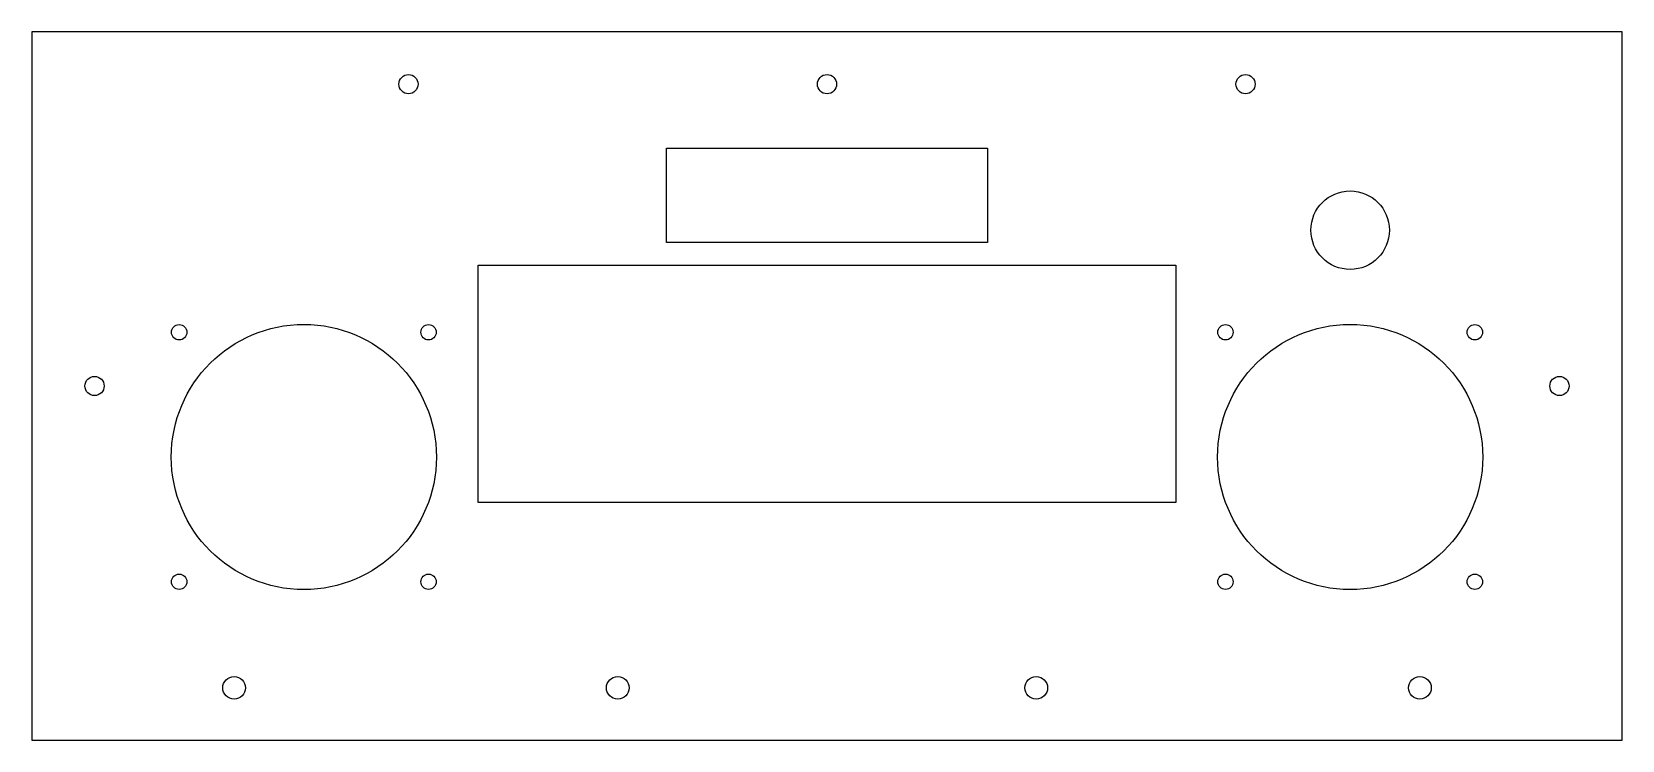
# Model space of a CAD drawing. Header units: millimetres. Extents: x -228 to 228, y 0 to 203.
import ezdxf

# ---------------------------------------------------------------- set-up
doc = ezdxf.new("R2010")
doc.units = ezdxf.units.MM
doc.layers.add('CUT', color=7, linetype='CONTINUOUS')

msp = doc.modelspace()

# ---------------------------------------------------------------- linework, layer by layer
at = {"layer": 'CUT'}
for p, q in [((-228, 203), (-228, 0)), ((228, 203), (-228, 203)), ((228, 0), (228, 203)), ((-46, 142.65), (-46, 169.65)), ((-46, 169.65), (46, 169.65)), ((46, 169.65), (46, 142.65)), ((46, 142.65), (-46, 142.65)), ((-100, 136.15), (100, 136.15)), ((-100, 68.15), (-100, 136.15)), ((100, 136.15), (100, 68.15)), ((100, 68.15), (-100, 68.15)), ((-228, 0), (228, 0))]:
    msp.add_line(p, q, dxfattribs=at)
for centre, radius in [((-120, 188), 2.75), ((0, 188), 2.75), ((120, 188), 2.75), ((150, 146.15), 11.25), ((-150, 81.15), 38), ((-185.75, 116.9), 2.2), ((-114.25, 116.9), 2.2), ((150, 81.15), 38), ((114.25, 116.9), 2.2), ((185.75, 116.9), 2.2), ((-210, 101.5), 2.75), ((210, 101.5), 2.75), ((-185.75, 45.4), 2.2), ((-114.25, 45.4), 2.2), ((114.25, 45.4), 2.2), ((185.75, 45.4), 2.2), ((-170, 15), 3.25), ((-60, 15), 3.25), ((60, 15), 3.25), ((170, 15), 3.25)]:
    msp.add_circle(centre, radius, dxfattribs=at)

doc.saveas('drawing.dxf')
